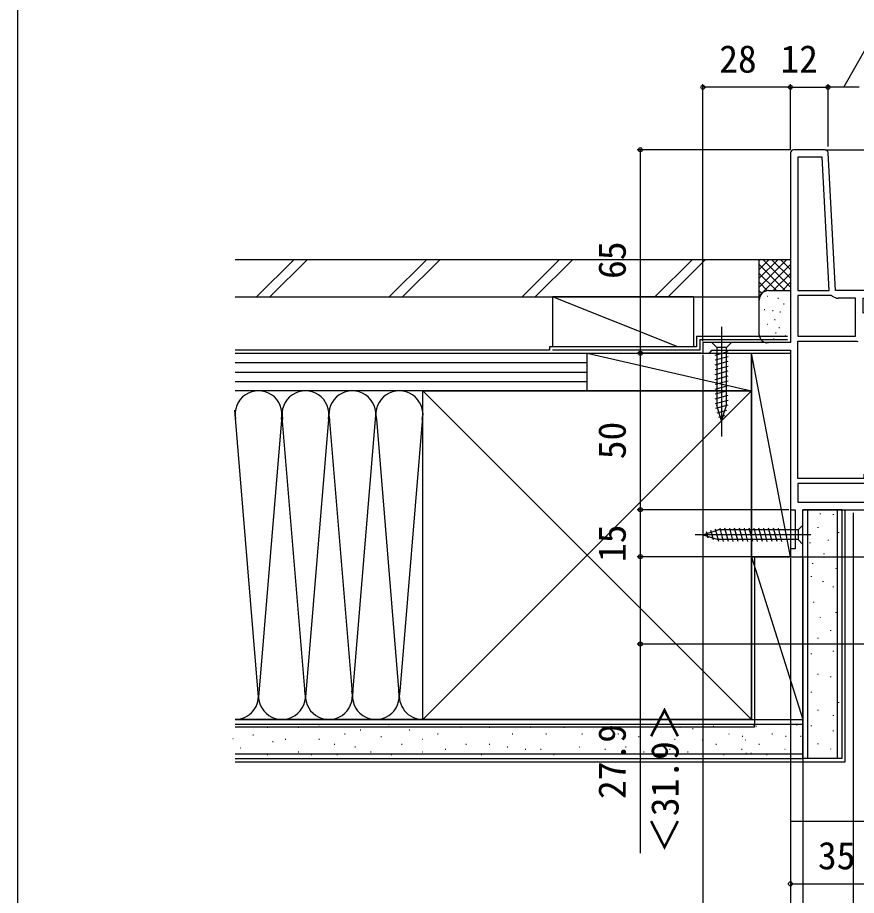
# Model space of a CAD drawing. Units: millimetres, scale not verified. Extents: x -525 to 525, y -783 to 778.
# Drawn here: x -525 to -256.9, y 168.1 to 448.5 of the extents above; entities that cross this region are included whole.
import ezdxf
from ezdxf.enums import TextEntityAlignment as Align

# ---------------------------------------------------------------- set-up
doc = ezdxf.new("R2010")
doc.units = ezdxf.units.MM
doc.header["$LTSCALE"] = 4
for name, color, linetype in [('0-2_YKK_11', 7, 'Continuous'), ('0-4_YKK_12', 2, 'Continuous'), ('0-5_YKK_13', 4, 'Continuous'), ('0-7_YKK_D', 6, 'Continuous'), ('0-8_YKK_ZWAK', 7, 'Continuous'), ('0-9_YSS_K', 3, 'Continuous'), ('0-A_YSS_KE', 3, 'Continuous')]:
    doc.layers.add(name, color=color, linetype=linetype)
doc.styles.add('ＭＳ ゴシック', font='')
doc.styles.get('ＭＳ ゴシック').set_extended_font_data('MS Gothic')

msp = doc.modelspace()

# ---------------------------------------------------------------- linework, layer by layer
at = {"layer": '0-2_YKK_11'}
msp.add_line((-266.949, 406.3), (-277, 406.3), dxfattribs=at)
for points in [[(-278, 405.3), (-278, 344.7), (-306, 344.7), (-306, 341.3), (-304.1, 341.3), (-303.6, 341.8), (-303.1, 342.3), (-278, 342.3), (-278, 291.3), (-276.5, 291.3), (-276.5, 278.8), (-278, 278.8), (-278, 276.3), (-274, 276.3), (-274, 291.3), (-222, 291.3), (-222, 293.1), (-224, 293.1), (-224, 301.3), (-227.3, 301.3)], [(-249.174, 355.085), (-254.8, 354.093), (-254.8, 358.9), (-249.444, 358.9), (-248.576, 358.358), (-248, 358.677), (-248, 361.3), (-263.642, 361.3), (-265.95, 405.352)], [(-264.635, 359.582), (-264.958, 359.7), (-275.6, 359.7), (-275.6, 346.8)], [(-275.6, 346.8), (-257.2, 346.8), (-257.2, 358.9), (-262.767, 358.9)], [(-275.6, 301.3), (-275.6, 345.2), (-256.8, 345.2), (-256.455, 345.062)], [(-254.6, 302.7), (-254.6, 301.3), (-275.6, 301.3)]]:
    msp.add_lwpolyline(points, dxfattribs=at)
for points in [[(-265.644, 361.3), (-267.877, 403.9), (-275.6, 403.9), (-275.6, 361.3)], [(-275.6, 293.7), (-249.6, 293.7), (-249.6, 299.7), (-275.6, 299.7)]]:
    msp.add_lwpolyline(points, close=True, dxfattribs=at)
for centre, radius, start, end in [((-277, 405.3), 1, 90.00001, 179.99999), ((-266.949, 405.3), 1, 3.00003, 90), ((-262.767, 361.8), 2.9, 229.88081, 270.00001)]:
    msp.add_arc(centre, radius, start, end, dxfattribs=at)
at = {"layer": '0-4_YKK_12'}
for p, q in [((-266.949, 406.3), (-98.41, 406.3)), ((-274.002, 276.3), (-274.5, 276.3)), ((-274.002, 276.3), (-243, 276.3))]:
    msp.add_line(p, q, dxfattribs=at)
at = {"layer": '0-5_YKK_13'}
for p, q in [((-300, 349.7), (-300, 314.7)), ((-296.9, 344.7), (-303.1, 344.7)), ((-303.1, 344.7), (-301.55, 343.15)), ((-301.55, 343.15), (-301.55, 324.616)), ((-298.45, 343.15), (-301.55, 343.15)), ((-296.9, 344.7), (-298.45, 343.15)), ((-298.45, 324.616), (-298.45, 343.15)), ((-302.1, 340.724), (-297.9, 341.849)), ((-302.1, 339.171), (-297.9, 340.296)), ((-302.1, 337.618), (-297.9, 338.743)), ((-302.1, 336.065), (-297.9, 337.19)), ((-302.1, 334.512), (-297.9, 335.637)), ((-302.1, 332.959), (-297.9, 334.084)), ((-302.1, 331.406), (-297.9, 332.531)), ((-302.1, 329.853), (-297.9, 330.979)), ((-302.1, 328.3), (-297.9, 329.426)), ((-302.1, 326.747), (-297.9, 327.873)), ((-302.1, 325.194), (-297.9, 326.32)), ((-301.841, 323.711), (-297.9, 324.767)), ((-300, 319.7), (-301.55, 324.616)), ((-301.39, 322.279), (-298.354, 323.092)), ((-300, 319.7), (-298.45, 324.616)), ((-300.938, 320.847), (-298.888, 321.396)), ((-271.5, 283.3), (-308.5, 283.3)), ((-306, 283.3), (-301.084, 284.85)), ((-306, 283.3), (-301.084, 284.85)), ((-306, 283.3), (-301.084, 281.75)), ((-304.304, 282.189), (-304.853, 284.239)), ((-302.608, 281.654), (-303.421, 284.69)), ((-300.933, 281.2), (-301.989, 285.142)), ((-275.55, 284.85), (-301.084, 284.85)), ((-299.38, 281.2), (-300.506, 285.4)), ((-297.827, 281.2), (-298.953, 285.4)), ((-296.274, 281.2), (-297.4, 285.4)), ((-294.721, 281.2), (-295.847, 285.4)), ((-293.169, 281.2), (-294.294, 285.4)), ((-291.616, 281.2), (-292.741, 285.4)), ((-290.063, 281.2), (-291.188, 285.4)), ((-288.51, 281.2), (-289.635, 285.4)), ((-286.957, 281.2), (-288.082, 285.4)), ((-285.404, 281.2), (-286.529, 285.4)), ((-283.851, 281.2), (-284.976, 285.4)), ((-282.298, 281.2), (-283.423, 285.4)), ((-280.745, 281.2), (-281.871, 285.4)), ((-275.55, 281.75), (-301.084, 281.75)), ((-274, 280.2), (-275.55, 281.75))]:
    msp.add_line(p, q, dxfattribs=at)
msp.add_lwpolyline([(-274, 286.4), (-275.55, 284.85), (-275.55, 281.75)], dxfattribs=at)
at = {"layer": '0-7_YKK_D'}
for p, q in [((-306, 345.2), (-306, 427.3)), ((-278, 406.3), (-278, 427.3)), ((-278, 406.3), (-278, 427.3)), ((-266, 407.3), (-266, 427.3)), ((-266, 407.3), (-266, 427.3)), ((-278, 426.3), (-306, 426.3)), ((-278, 426.3), (-266, 426.3)), ((-256, 426.3), (-266, 426.3)), ((-278.001, 406.3), (-327.001, 406.3)), ((-326.001, 406.3), (-326.001, 341.3)), ((-306.5, 341.3), (-327.001, 341.3)), ((-306.5, 341.3), (-327.001, 341.3)), ((-326.001, 341.3), (-326.001, 291.3)), ((-306, 340.8), (-306, 50.774)), ((-278.5, 291.3), (-327.001, 291.3)), ((-278.5, 291.3), (-327.001, 291.3)), ((-326.001, 291.3), (-326.001, 276.3)), ((-258, 290.3), (-258, 70.774)), ((-258, 290.3), (-258, 130.774)), ((-258, 290.3), (-258, 70.774)), ((-278.501, 276.3), (-327.001, 276.3)), ((-278.501, 276.3), (-327.001, 276.3)), ((-278, 275.8), (-278, 50.774)), ((-278, 275.8), (-278, 110.774)), ((-278, 275.8), (-278, 70.774)), ((-278, 275.8), (-278, 50.774)), ((-278, 275.8), (-277.999, 130.773)), ((-278, 275.8), (-278, 170.774)), ((-274, 275.8), (-273.999, 130.773)), ((-239.8, 248.4), (-327.001, 248.4)), ((-278, 171.774), (-243, 171.774))]:
    msp.add_line(p, q, dxfattribs=at)
for points in [[(-261, 426.3), (-249.586, 446.3), (-230.586, 446.3)], [(-326.001, 276.3), (-326.001, 248.4), (-326.001, 181.577)]]:
    msp.add_lwpolyline(points, dxfattribs=at)
for centre in [(-306, 426.3), (-278, 426.3), (-278, 426.3), (-266, 426.3), (-266, 426.3), (-326.001, 406.3), (-326.001, 341.3), (-326.001, 341.3), (-326.001, 291.3), (-326.001, 291.3), (-326.001, 276.3), (-326.001, 276.3), (-326.001, 248.4), (-278, 171.774)]:
    msp.add_circle(centre, 0.637, dxfattribs=at)
at = {"layer": '0-8_YKK_ZWAK'}
msp.add_line((-525, 747.3), (-525, -782.7), dxfattribs=at)
at = {"layer": '0-9_YSS_K'}
for p, q in [((-448.632, 359.3), (-436.632, 371.3)), ((-444.389, 359.3), (-432.389, 371.3)), ((-406.206, 359.3), (-394.206, 371.3)), ((-401.963, 359.3), (-389.963, 371.3)), ((-363.779, 359.3), (-351.779, 371.3)), ((-359.537, 359.3), (-347.537, 371.3)), ((-321.353, 359.3), (-309.353, 371.3)), ((-317.11, 359.3), (-305.11, 371.3)), ((-288, 371.3), (-278, 371.3)), ((-288, 358.3), (-288, 371.3)), ((-279.142, 371.3), (-288, 362.442)), ((-281.971, 371.3), (-288, 365.271)), ((-284.799, 371.3), (-288, 368.099)), ((-287.627, 371.3), (-288, 370.927)), ((-278, 362.442), (-286.858, 371.3)), ((-278, 365.271), (-284.029, 371.3)), ((-278, 368.099), (-281.201, 371.3)), ((-278, 370.927), (-278.373, 371.3)), ((-278, 369.614), (-288, 359.614)), ((-279.686, 361.3), (-288, 369.614)), ((-282.515, 361.3), (-288, 366.785)), ((-278, 366.785), (-283.485, 361.3)), ((-285.325, 361.282), (-288, 363.957)), ((-278, 363.957), (-280.675, 361.282)), ((-314, 343.3), (-354, 359.3)), ((-354, 359.3), (-354, 343.3)), ((-309, 359.3), (-354, 359.3)), ((-309, 359.3), (-309, 343.3)), ((-287.205, 360.334), (-288, 361.128)), ((-285.195, 359.472), (-285.395, 359.472)), ((-285, 361.3), (-278, 361.3)), ((-288, 347.2), (-288, 358.3)), ((-281.857, 358.805), (-282.057, 358.805)), ((-280.001, 356.974), (-280.201, 356.974)), ((-286.196, 355.133), (-286.396, 355.133)), ((-283.526, 354.799), (-283.726, 354.799)), ((-281.189, 354.465), (-281.389, 354.465)), ((-282.923, 352.006), (-283.123, 352.006)), ((-285.195, 350.459), (-285.395, 350.459)), ((-281.523, 349.458), (-281.723, 349.458)), ((-286.196, 346.618), (-286.396, 346.618)), ((-283.192, 345.786), (-283.392, 345.786)), ((-282.544, 347.68), (-282.744, 347.68)), ((-279.54, 346.849), (-279.74, 346.849)), ((-278.3, 344.7), (-285, 344.7)), ((-455.494, 341.3), (-343, 341.3)), ((-354, 341.3), (-309, 341.3)), ((-343, 329.3), (-343, 341.3)), ((-343, 341.3), (-290.5, 329.3)), ((-277.999, 276.3), (-290.5, 341.3)), ((-455.494, 338.3), (-343, 338.3)), ((-455.494, 335.3), (-343, 335.3)), ((-455.494, 332.3), (-343, 332.3)), ((-395.503, 329.3), (-455.496, 329.3)), ((-343, 329.3), (-455.494, 329.3)), ((-290.503, 224.3), (-395.503, 329.3)), ((-290.503, 329.3), (-395.503, 224.3)), ((-448.003, 231.419), (-455.58, 323.118)), ((-440.578, 321.268), (-448.003, 231.419)), ((-433.003, 231.419), (-440.504, 322.193)), ((-425.663, 320.235), (-433.003, 231.419)), ((-425.393, 320.855), (-418.003, 231.419)), ((-418.003, 231.419), (-410.661, 320.268)), ((-410.345, 320.268), (-403.003, 231.419)), ((-395.509, 322.106), (-402.845, 233.332)), ((-272.502, 211.8), (-272.502, 291.3)), ((-268.554, 290.108), (-268.554, 289.908)), ((-264.343, 289.881), (-264.343, 289.681)), ((-263.002, 211.8), (-263.002, 291.3)), ((-260.502, 210.8), (-260.502, 291.3)), ((-269.288, 285.76), (-269.288, 285.56)), ((-262.695, 284.112), (-262.695, 283.912)), ((-271.783, 280.818), (-271.783, 280.618)), ((-265.991, 281.639), (-265.991, 281.439)), ((-290.503, 276.3), (-274.002, 276.3)), ((-290.503, 224.3), (-290.503, 276.3)), ((-290.503, 276.3), (-274.002, 224.3)), ((-274.002, 224.3), (-274.002, 276.749)), ((-267.385, 277.31), (-267.385, 277.11)), ((-263.097, 277.5), (-263.097, 277.3)), ((-271.003, 274.192), (-271.003, 273.992)), ((-263.519, 272.574), (-263.519, 272.374)), ((-271.436, 270.101), (-271.436, 269.901)), ((-267.64, 268.453), (-267.64, 268.253)), ((-264.343, 266.805), (-264.343, 266.605)), ((-270.612, 261.86), (-270.612, 261.66)), ((-263.519, 258.563), (-263.519, 258.363)), ((-268.464, 256.915), (-268.464, 256.715)), ((-265.167, 252.794), (-265.167, 252.594)), ((-269.288, 250.321), (-269.288, 250.121)), ((-271.436, 245.376), (-271.436, 245.176)), ((-264.343, 246.201), (-264.343, 246.001)), ((-269.288, 238.852), (-269.288, 238.652)), ((-265.167, 238.028), (-265.167, 237.828)), ((-271.436, 233.083), (-271.436, 232.883)), ((-269.288, 227.314), (-269.288, 227.114)), ((-262.695, 229.786), (-262.695, 229.586)), ((-264.343, 225.665), (-264.343, 225.465)), ((-395.503, 224.3), (-455.496, 224.3)), ((-455.496, 222.8), (-274.002, 222.8)), ((-444.998, 221.734), (-445.198, 221.734)), ((-435.108, 221.734), (-435.308, 221.734)), ((-428.515, 222.558), (-428.715, 222.558)), ((-406.262, 222.558), (-406.462, 222.558)), ((-383.186, 221.734), (-383.386, 221.734)), ((-374.12, 221.734), (-374.32, 221.734)), ((-360.933, 221.734), (-361.133, 221.734)), ((-350.219, 221.734), (-350.419, 221.734)), ((-337.926, 221.734), (-338.126, 221.734)), ((-313.201, 221.734), (-313.401, 221.734)), ((-302.484, 222.081), (-302.684, 222.081)), ((-290.503, 224.3), (-274.002, 224.3)), ((-289.686, 222.47), (-289.886, 222.47)), ((-288.711, 222.081), (-288.911, 222.081)), ((-275.913, 222.47), (-276.113, 222.47)), ((-271.436, 222.369), (-271.436, 222.169)), ((-449.622, 219.246), (-449.822, 219.246)), ((-420.273, 219.586), (-420.473, 219.586)), ((-415.328, 220.91), (-415.528, 220.91)), ((-399.669, 220.91), (-399.869, 220.91)), ((-390.603, 219.586), (-390.803, 219.586)), ((-366.703, 219.586), (-366.903, 219.586)), ((-355.989, 219.586), (-356.188, 219.586)), ((-344.45, 219.586), (-344.65, 219.586)), ((-332.981, 219.586), (-333.181, 219.586)), ((-321.442, 220.91), (-321.642, 220.91)), ((-309.11, 221.301), (-309.31, 221.301)), ((-297.542, 219.586), (-297.742, 219.586)), ((-293.194, 218.852), (-293.394, 218.852)), ((-283.769, 219.586), (-283.969, 219.586)), ((-279.421, 218.852), (-279.621, 218.852)), ((-274.619, 218.852), (-274.819, 218.852)), ((-264.343, 220.72), (-264.343, 220.52)), ((-456.049, 218.077), (-456.249, 218.077)), ((-443.349, 217.113), (-443.549, 217.113)), ((-439.229, 217.938), (-439.429, 217.938)), ((-428.515, 217.938), (-428.715, 217.938)), ((-423.57, 216.289), (-423.77, 216.289)), ((-408.735, 218.762), (-408.935, 218.762)), ((-402.141, 216.289), (-402.341, 216.289)), ((-395.548, 217.938), (-395.748, 217.938)), ((-381.537, 216.289), (-381.737, 216.289)), ((-374.12, 216.289), (-374.32, 216.289)), ((-326.387, 218.762), (-326.587, 218.762)), ((-314.849, 217.938), (-315.049, 217.938)), ((-305.992, 217.683), (-306.192, 217.683)), ((-301.663, 216.289), (-301.863, 216.289)), ((-292.219, 217.683), (-292.419, 217.683)), ((-287.89, 216.289), (-288.09, 216.289)), ((-269.288, 216.599), (-269.288, 216.399)), ((-455.496, 213.3), (-274.002, 213.3)), ((-453.711, 215.156), (-453.911, 215.156)), ((-435.108, 213.817), (-435.308, 213.817)), ((-416.976, 215.465), (-417.176, 215.465)), ((-412.031, 213.817), (-412.231, 213.817)), ((-395.548, 213.817), (-395.748, 213.817)), ((-388.131, 214.641), (-388.331, 214.641)), ((-368.351, 215.465), (-368.551, 215.465)), ((-362.582, 214.641), (-362.782, 214.641)), ((-357.637, 214.641), (-357.837, 214.641)), ((-345.274, 215.465), (-345.474, 215.465)), ((-337.101, 214.641), (-337.301, 214.641)), ((-330.508, 215.465), (-330.708, 215.465)), ((-324.739, 213.817), (-324.939, 213.817)), ((-316.498, 214.641), (-316.697, 214.641)), ((-310.728, 213.817), (-310.928, 213.817)), ((-305.802, 213.395), (-306.002, 213.395)), ((-293.421, 214.641), (-293.621, 214.641)), ((-292.029, 213.395), (-292.229, 213.395)), ((-290.465, 213.395), (-290.665, 213.395)), ((-279.648, 214.641), (-279.848, 214.641)), ((-265.167, 214.951), (-265.167, 214.751)), ((-455.496, 210.8), (-260.502, 210.8)), ((-444.998, 212.993), (-445.198, 212.993)), ((-430.987, 212.993), (-431.187, 212.993)), ((-422.745, 212.993), (-422.945, 212.993)), ((-405.438, 212.993), (-405.638, 212.993)), ((-376.592, 212.993), (-376.792, 212.993)), ((-353.516, 212.993), (-353.716, 212.993)), ((-299.19, 212.993), (-299.39, 212.993)), ((-285.417, 212.993), (-285.617, 212.993)), ((-278.003, 211.8), (-278.003, 191.774)), ((-278.003, 191.774), (-98.41, 191.774))]:
    msp.add_line(p, q, dxfattribs=at)
for points in [[(-343, 329.3), (-343, 341.3), (-290.5, 341.3), (-290.5, 329.3)], [(-290.5, 276.3), (-290.5, 341.3), (-278, 341.3), (-277.999, 276.3)]]:
    msp.add_lwpolyline(points, close=True, dxfattribs=at)
for centre, radius, start, end in [((-285, 358.3), 3, 90, 180), ((-285.392, 347.279), 2.609, 181.73764, 278.65122), ((-448.003, 321.8), 7.5, 348.21621, 191.78356), ((-433.003, 321.8), 7.5, 348.21621, 191.78332), ((-418.003, 321.8), 7.5, 348.21621, 191.78332), ((-403.003, 321.8), 7.5, 348.21621, 191.78332), ((-455.503, 231.8), 7.5, 270.0476, 11.78354), ((-440.503, 231.8), 7.5, 168.21647, 11.78354), ((-425.503, 231.8), 7.5, 168.21647, 11.78354), ((-410.503, 231.8), 7.5, 168.21647, 11.78354), ((-395.503, 231.8), 7.5, 168.21647, 270)]:
    msp.add_arc(centre, radius, start, end, dxfattribs=at)
at = {"layer": '0-A_YSS_KE'}
for p, q in [((-455.494, 371.3), (-288, 371.3)), ((-308, 346.7), (-279, 346.7)), ((-307, 345.7), (-279, 345.7)), ((-355, 342.3), (-455.494, 342.3)), ((-355, 343.3), (-355, 342.3)), ((-395.503, 315.335), (-395.503, 329.3)), ((-395.503, 224.3), (-395.503, 321.8)), ((-274.002, 211.8), (-274.002, 291.3)), ((-261.502, 291.3), (-274.002, 291.3)), ((-261.502, 211.8), (-261.502, 291.3)), ((-289.503, 276.3), (-289.503, 221.8)), ((-455.496, 224.3), (-274.002, 224.3)), ((-289.503, 221.8), (-455.496, 221.8)), ((-274.002, 211.8), (-274.002, 224.3)), ((-455.496, 211.8), (-274.002, 211.8)), ((-261.502, 211.8), (-274.002, 211.8))]:
    msp.add_line(p, q, dxfattribs=at)
for points in [[(-455.494, 359.3), (-288, 359.3), (-288, 371.3)], [(-308, 346.7), (-308, 343.3), (-355, 343.3)], [(-307, 345.7), (-307, 342.3), (-354, 342.3)], [(-395.503, 329.3), (-290.503, 329.3), (-290.503, 224.3), (-395.503, 224.3)]]:
    msp.add_lwpolyline(points, dxfattribs=at)

# ---------------------------------------------------------------- texts
at = {"layer": '0-7_YKK_D', "style": 'ＭＳ ゴシック'}
for s, p in [('28', (-300.761, 428.3)), ('12', (-281.205, 428.3)), ('35', (-269.227, 173.774))]:
    msp.add_text(s, height=8.798, dxfattribs=at).set_placement(p, align=Align.BOTTOM_LEFT)
for s, p in [('65', (-328.001, 365.039)), ('50', (-328.001, 307.436)), ('15', (-328.001, 274.595)), ('＜31.9＞', (-311.114, 181.395)), ('27.9', (-328.001, 198.884))]:
    msp.add_text(s, height=8.798, rotation=90, dxfattribs=at).set_placement(p, align=Align.BOTTOM_LEFT)

doc.saveas('drawing.dxf')
